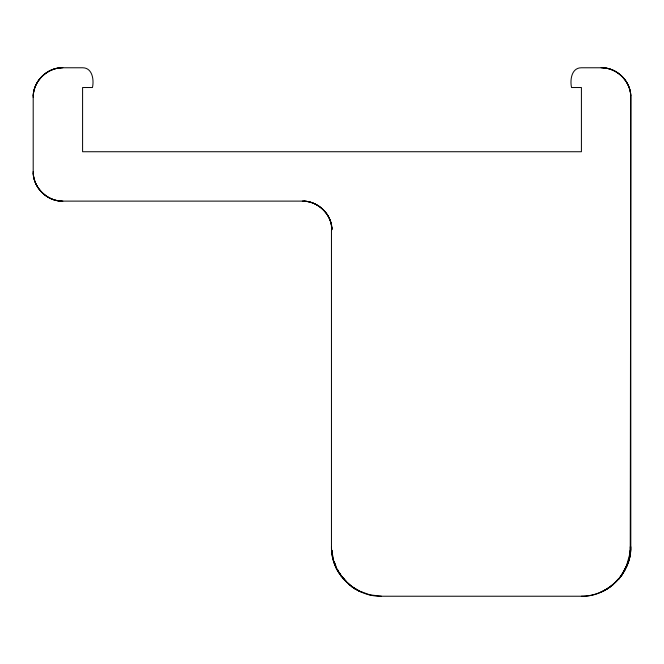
<?xml version="1.0" encoding="UTF-8"?>
<svg xmlns="http://www.w3.org/2000/svg" width="664" height="664" viewBox="0 0 664 664"><rect width="100%" height="100%" fill="white"/><g stroke="black" fill="none" stroke-linecap="round" stroke-linejoin="round"><path stroke-width="1" d="M33.2 97.409C32.802 81.572 46.995 67.379 62.831 67.77L82.585 67.77C92.562 67.72 94.097 80.087 92.462 87.523L82.585 87.523L82.585 151.732L581.415 151.732L581.415 87.523L571.538 87.523C569.903 80.087 571.438 67.72 581.415 67.77L601.169 67.77C617.005 67.379 631.198 81.572 630.8 97.409L630.8 546.837C631.447 573.231 607.776 596.861 581.415 596.231L381.385 596.231C354.891 596.853 330.763 573.53 331.461 546.837L331.461 230.757C333.087 214.953 317.873 200.711 302.369 201.117L62.831 201.117C46.995 201.516 32.802 187.323 33.2 171.486L33.2 97.409C32.843 81.564 46.995 67.413 62.831 67.77M601.169 67.77C617.005 67.413 631.157 81.564 630.8 97.409L630.26 546.837C631.945 558.615 625.123 569.322 619.031 578.842L618.425 578.917C609.253 589.549 595.591 596.446 581.415 596.231M33.241 95.857C33.739 81.149 46.571 68.309 61.279 67.811M621.371 575.871L627.04 565.736L626.683 565.28L629.646 554.564L630.26 546.837L630.8 546.837C631.007 554.647 628.717 562.117 625.056 568.907L625.413 569.264L619.031 578.842M630.709 549.825L630.103 550.713L630.31 553.776L629.646 554.564L629.596 557.694L628.891 558.366L628.567 561.536L621.487 575.705L615.794 581.764M600.314 592.471L607.22 588.951L613.486 584.395M343.288 578.917L352.36 586.793L358.186 590.412M349.314 584.395L348.766 584.395L355.041 588.951L359.324 591.026L358.419 590.844M351.812 586.793L358.12 590.371M355.041 588.951L355.58 588.951M381.385 596.231L369.856 594.861L360.112 591.383M302.369 201.117C317.641 200.802 331.477 213.932 331.958 229.204C331.461 214.497 318.629 201.657 303.921 201.159M62.831 201.117C46.995 201.482 32.843 187.323 33.2 171.486M602.721 67.811C617.429 68.309 630.26 81.149 630.759 95.857M61.279 201.084C46.571 200.586 33.739 187.746 33.241 173.038M612.947 584.395C611.569 586.403 606.257 589.3 603.476 591.026M338.806 571.795L337.387 569.264C337.271 571.571 345.18 580.942 339.279 572.642L338.582 572.393L336.656 568.907L333.693 561.536L331.543 549.825M358.967 590.844L362.486 592.471M336.656 568.907L334.573 562.898M334.415 562.101L333.693 561.536L333.361 558.366M343.769 578.842L340.889 575.871L341.313 575.705L346.467 581.764L342.599 577.356L343.836 578.917M340.026 574.177C334.133 566.45 331.618 556.457 331.461 546.837M332.606 554.564L331.95 553.776L332.149 550.713L332.382 552.639M339.279 572.642L340.3 574.177M334.756 563.014L335.76 565.736M331.834 227.652L331.942 229.719M332.623 555.345L332.664 557.694"/></g></svg>
